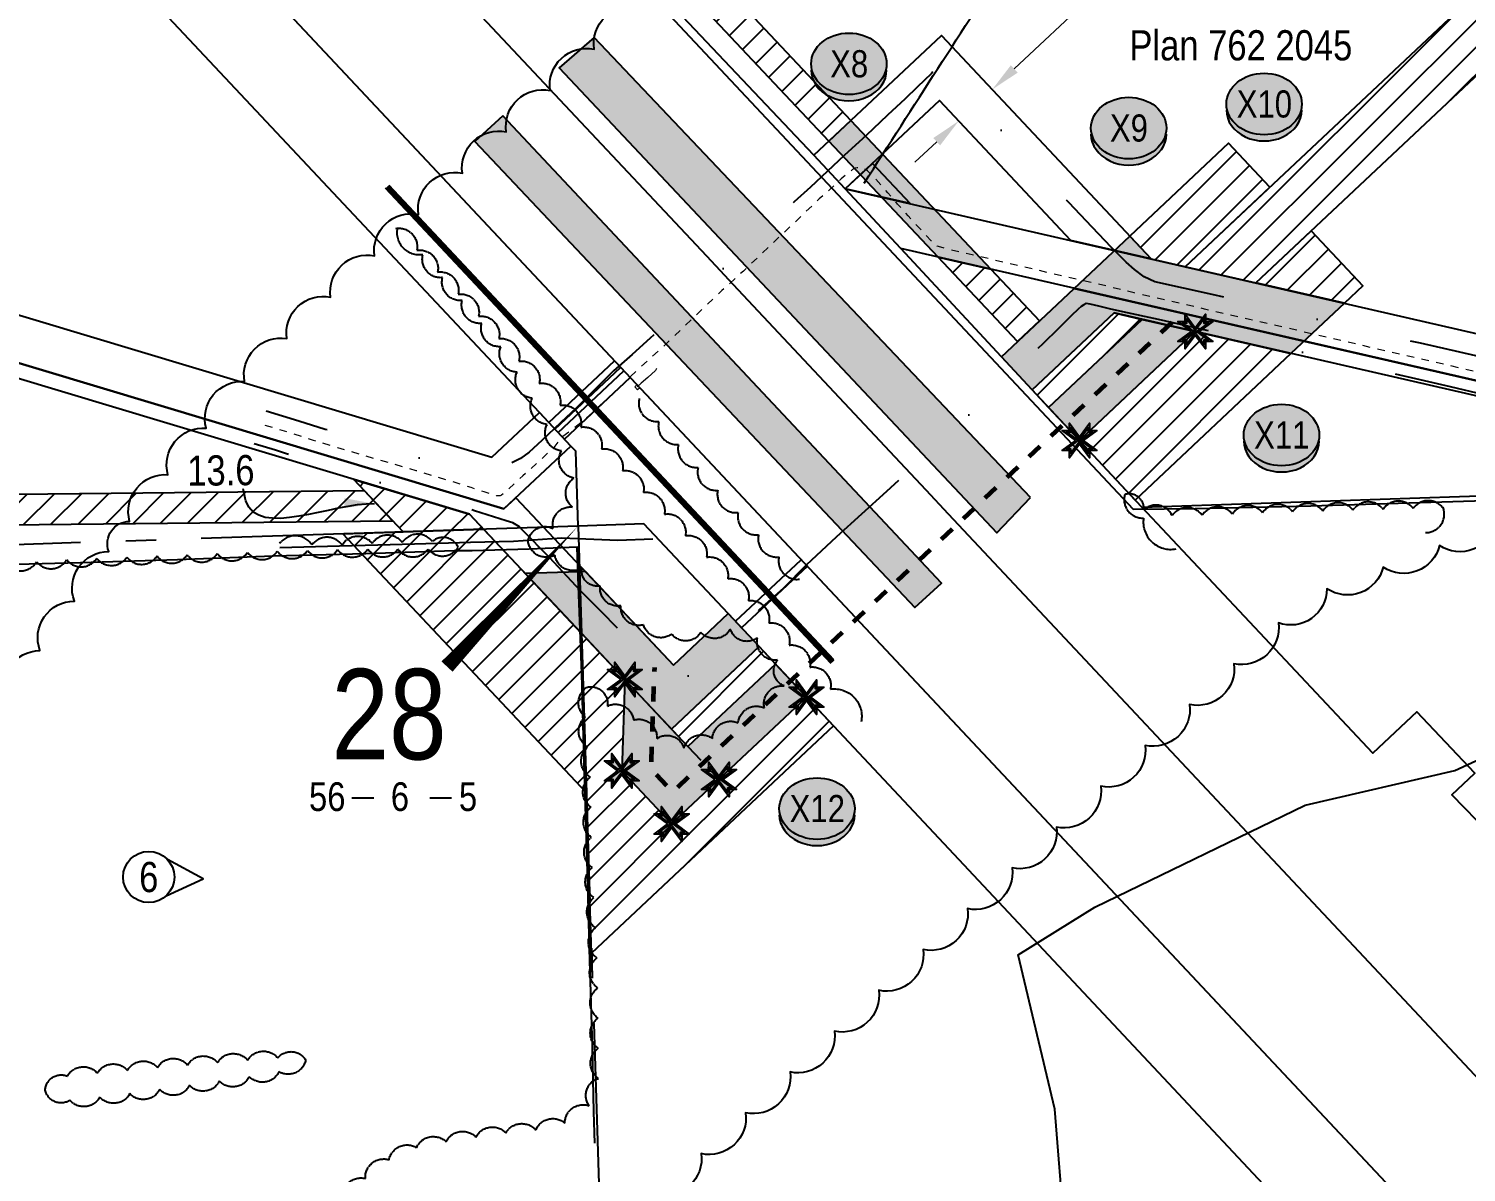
# Model space of a CAD drawing. Extents: x 634962 to 644935, y 5969185 to 5972988.
# Drawn here: x 642334.9 to 642811.4, y 5970795.7 to 5971174.8 of the extents above; entities that cross this region are included whole.
import ezdxf
from ezdxf.enums import TextEntityAlignment as Align

# ---------------------------------------------------------------- set-up
doc = ezdxf.new("R2010")
doc.units = 0
doc.header["$LTSCALE"] = 5
doc.header["$PDSIZE"] = 0.5
for name, pattern in [('0', [1, 1, 0]), ('DASHDOT', [25.4, 12.7, -6.35, 0, -6.35]), ('DASHED2', [9.525, 6.35, -3.175]), ('foc-ABD', [1, 0.5, -0.5]), ('foc-PROPOSED-HP', [2, 1, -1]), ('foc-QUARTERLINE', [33, 25, -3, 2, -3]), ('foc-TIELINE', [1.875, 1.25, -0.625])]:
    doc.linetypes.add(name, pattern=pattern)
doc.layers.get('Defpoints').update_dxf_attribs({"color": 9})
for name, color, linetype in [('10', 1, 'Continuous'), ('9', 3, 'Continuous'), ('AS-FENCE-DASH', 48, 'foc-FENCE-DASH'), ('AS-PIPE-UG-CLIENT HIGH PRESSURE', 240, 'DASHDOT'), ('AS-POWER-OH-ATCO PIPELINES', 241, 'foc-OHPOWER'), ('AS-RAILWAY', 13, 'TRACKS'), ('AS-ROADS', 254, 'Continuous'), ('C-RW', 13, 'Continuous'), ('CG-NOTES', 7, 'Continuous'), ('L-MON', 1, 'Continuous'), ('L-QSEC', 8, 'foc-QUARTERLINE'), ('L-SECLBL', 7, 'Continuous'), ('L-TIE', 7, 'foc-TIELINE'), ('L-TITLEDB', 4, 'Continuous'), ('P-CROSSINGS', 250, 'Continuous'), ('P-IOP1', 10, 'Continuous'), ('P-IOP1-H', 21, 'Continuous'), ('P-IOP2', 10, 'Continuous'), ('P-IOP2-H', 21, 'Continuous'), ('P-LTO', 14, 'Continuous'), ('P-PROPOSED', 10, 'Continuous'), ('P-PROPOSED-H', 21, 'Continuous'), ('P-TEMP WITHIN RW-H_2', 254, 'Continuous'), ('P-TEMP WITHIN RW-H_3', 254, 'Continuous'), ('P-TEMP WITHIN RW-H_4', 254, 'Continuous'), ('P-TEMP WITHIN-BLACK_2', 5, 'Continuous'), ('P-TEMP WITHIN-BLACK_3', 5, 'Continuous'), ('P-TEMP WITHIN-BLACK_4', 5, 'Continuous'), ('P-TEMP-ATCO PIPELINES-H_1', 71, 'Continuous'), ('P-TEMP-ATCO PIPELINES-H_2', 71, 'Continuous'), ('P-TEMP-ATCO PIPELINES-H_3', 71, 'Continuous'), ('P-TEMP-ATCO PIPELINES-H_4', 71, 'Continuous'), ('P-TEMP-ATCO PIPELINES-T_IOP1', 104, 'Continuous'), ('P-TEMP-ATCO PIPELINES_1', 104, 'Continuous'), ('P-TEMP-ATCO PIPELINES_2', 104, 'Continuous'), ('P-TEMP-ATCO PIPELINES_3', 104, 'Continuous'), ('P-TEMP-ATCO PIPELINES_4', 104, 'Continuous'), ('PROPOSED-SCOPE', 240, 'Continuous'), ('T-BUSH', 110, '0'), ('T-CREEK', 160, 'Continuous')]:
    doc.layers.add(name, color=color, linetype=linetype)
doc.layers.add('AS-TELUS-ATCO PIPELINES', color=7, linetype='foc-TEL', lineweight=9, true_color=0xff9c38)
for name, color, linetype, lineweight in [('C-RW-T', 13, 'Continuous', 9), ('C-WS-T', 13, 'Continuous', 9), ('EXISTING PIPE ABD', 113, 'foc-ABD', 13), ('PROPOSED HP', 240, 'foc-PROPOSED-HP', 60)]:
    doc.layers.add(name, color=color, linetype=linetype, lineweight=lineweight)
doc.styles.add('80CG', font='ARIALN.TTF', dxfattribs={"height": 10})
doc.styles.add('80L', font='ARIALN.TTF', dxfattribs={"height": 10})
doc.styles.add('Crossing', font='ARIALN.TTF', dxfattribs={"height": 10})
doc.styles.add('foc-LtypeFont', font='ARIALN.TTF', dxfattribs={"height": 7.35})
doc.styles.add('SIMPLEX', font='ARIALN.TTF')
doc.linetypes.add('foc-FENCE-DASH', pattern='A,0.5,-0.5,1,-0.5,1,-0.5,1,-0.5,1,-0.5,["X",foc-LtypeFont,S=0.2,R=0,X=-0.625,Y=-0.75],-0.5', length=7.5)
doc.linetypes.add('foc-OHPOWER', pattern='A,10,-1,["O/P",foc-LtypeFont,S=0.2,R=0,X=-0.5,Y=-0.75],-3.25', length=14.25)
doc.linetypes.add('foc-TEL', pattern='A,2,-1,["T",foc-LtypeFont,S=0.2,R=0,X=-0.425,Y=-0.75],-1.24,8', length=12.24)
doc.linetypes.add('foc-TOPO-flowdirection-NOLINE', pattern='A,0,[">",foc-LtypeFont,S=0.3,R=0,X=0,Y=-0.945],-20,[">",foc-LtypeFont,S=0.3,R=0,X=0,Y=-0.945],0', length=20)
doc.linetypes.add('TRACKS', pattern='A,3.81,[130,ltypeshp1.shx,S=6.35,R=0,X=0,Y=0],3.81', length=7.62)
doc.dimstyles.new('Compass 5 000', dxfattribs={"dimscale": 5, "dimtxt": 9, "dimasz": 2, "dimexe": 0.2, "dimexo": 0.0625, "dimgap": 0.5, "dimtad": 0, "dimtih": 1, "dimtoh": 1, "dimzin": 0, "dimdsep": 46, "dimtxsty": '80CG', "dimcen": 0.1, "dimse1": 1, "dimse2": 1, "dimclrd": 256, "dimclrt": 256, "dimaunit": 1, "dimadec": 4, "dimazin": 0, "dimtfac": 0.06, "dimtofl": 0, "dimtmove": 0, "dimatfit": 1, "dimfxl": 0.2, "dimtolj": 1, "dimtzin": 0, "dimlwd": -1, "dimarcsym": 0})
pattern_1 = [(45, (164.8275, 1530.4405), (-4.488977151, 4.488977151), [])]
pattern_2 = [(45, (164.8275, 1530.4405), (-4.488977151, 4.488977151), [])]
pattern_3 = [(45, (164.8275, 1530.4405), (-4.488977151, 4.488977151), [])]
pattern_4 = [(45, (-42.547, 1640.53), (-4.488977151, 4.488977151), [])]
pattern_5 = [(45, (164.8275, 1530.4405), (-4.488977151, 4.488977151), [])]

# ---------------------------------------------------------------- blocks, each defined once
blk = doc.blocks.new('L-SECLBL')
at = {"layer": '9', "color": 7}
for p, q in [((-5.08, -27.83), (-12.29, -27.83)), ((20.7, -27.83), (13.5, -27.83))]:
    blk.add_line(p, q, dxfattribs=at)
at = {"layer": '10', "color": 2, "style": 'SIMPLEX'}
blk.add_attdef('SEC', text='', height=30, dxfattribs=at).set_placement((0, 0), align=Align.MIDDLE)
at = {"layer": '10', "color": 5, "style": '80L'}
blk.add_attdef('TWP', text='', height=9.5, dxfattribs=at).set_placement((-14.43, -27.37), align=Align.MIDDLE_RIGHT)
blk.add_attdef('RGE', text='', height=9.5, dxfattribs=at).set_placement((3.62, -27.37), align=Align.MIDDLE_CENTER)
blk.add_attdef('MER', text='', height=9.5, dxfattribs=at).set_placement((23.17, -27.37), align=Align.MIDDLE_LEFT)
blk = doc.blocks.new('*D382')
at = {"layer": 'C-RW-T', "transparency": 16777216}
for p, q in [((642661.57, 5971161.46), (642687.6, 5971185.89)), ((642687.6, 5971185.89), (642697.6, 5971185.89)), ((642635.87, 5971137.34), (642628.58, 5971130.5))]:
    blk.add_line(p, q, dxfattribs=at)
for points in [[(642660.43, 5971162.67), (642662.71, 5971160.24), (642654.27, 5971154.62)], [(642634.73, 5971138.56), (642637.01, 5971136.13), (642643.16, 5971144.19)]]:
    blk.add_solid(points, dxfattribs=at)
at = {"layer": 'Defpoints', "color": 0, "transparency": 16777216}
for p in [(642654.27, 5971154.62), (642659.85, 5971148.67), (642648.74, 5971138.24)]:
    blk.add_point(p, dxfattribs=at)
at = {"layer": 'C-RW-T', "transparency": 16777216, "insert": (642736.68, 5971185.89), "char_height": 10, "attachment_point": 5, "style": '80CG'}
blk.add_mtext('\\A1;ATCO\\P15.24 P/L R/W\\PPlan 762 2045', dxfattribs=at)
blk = doc.blocks.new('*D385')
at = {"layer": 'C-RW-T', "transparency": 16777216}
for p, q in [((642912, 5971061.7), (642915.44, 5971076.68)), ((642915.44, 5971076.68), (642925.44, 5971076.68)), ((642904.12, 5971027.36), (642901.89, 5971017.61))]:
    blk.add_line(p, q, dxfattribs=at)
for points in [[(642910.38, 5971062.07), (642913.63, 5971061.32), (642909.77, 5971051.95)], [(642902.5, 5971027.73), (642905.75, 5971026.99), (642906.36, 5971037.11)]]:
    blk.add_solid(points, dxfattribs=at)
at = {"layer": 'Defpoints', "color": 0, "transparency": 16777216}
for p in [(642779.27, 5971081.9), (642775.87, 5971067.05), (642909.77, 5971051.95)]:
    blk.add_point(p, dxfattribs=at)
at = {"layer": 'C-RW-T', "transparency": 16777216, "insert": (642964.53, 5971076.68), "char_height": 10, "attachment_point": 5, "style": '80CG'}
blk.add_mtext('\\A1;ATCO\\P15.24 P/L R/W\\PPlan 3494 NY', dxfattribs=at)
blk = doc.blocks.new('xing2')
h = blk.add_hatch(color=50)
h.dxf.hatch_style = 1
edge = h.paths.add_edge_path()
edge.add_ellipse((0, 0), major_axis=(-12.5, 0), ratio=0.816297, start_angle=0, end_angle=360)
h = blk.add_hatch(color=250)
h.dxf.hatch_style = 1
edge = h.paths.add_edge_path()
edge.add_ellipse((0, -2.05), major_axis=(-12.5, 0), ratio=0.816297, start_angle=0, end_angle=180)
edge.add_line((12.5, -2.05), (12.5, 0))
edge.add_ellipse((0, 0), major_axis=(-12.5, 0), ratio=0.816297, start_angle=0, end_angle=180, ccw=False)
edge.add_line((-12.5, 0), (-12.5, -2.05))
at = {"color": 250}
blk.add_ellipse((0, 0), major_axis=(-12.5, 0), ratio=0.816297, dxfattribs=at)
blk.add_ellipse((0, -2.05), major_axis=(-12.5, 0), ratio=0.816297, start_param=0, end_param=3.141593, dxfattribs=at)
at = {"color": 250, "style": 'Crossing'}
blk.add_attdef('CROSSING', text='', height=9, dxfattribs=at).set_placement((0.09, 0.02), align=Align.MIDDLE_CENTER)
at = {"color": 250, "style": 'Crossing', "flags": 1}
for tag, p in [('OWNER', (0.09, -12.49)), ('DESCRIPTION', (0.09, -25.77)), ('LOCATION', (0.09, -39.3)), ('DWG_REF', (0.09, -52.84))]:
    blk.add_attdef(tag, text='', height=9, dxfattribs=at).set_placement(p, align=Align.MIDDLE_CENTER)
blk = doc.blocks.new('*U634')
at = {"layer": 'CG-NOTES', "color": 182}
blk.add_lwpolyline([(5.78, -6.21), (17.99, -0.63), (6.21, 5.78)], dxfattribs=at)
blk.add_circle((0, 0), 8.49, dxfattribs=at)
at = {"color": 182, "style": '80L'}
blk.add_attdef('#', text='', height=10, dxfattribs=at).set_placement((0, 0), align=Align.MIDDLE_CENTER)
blk = doc.blocks.new('TEMP')
h = blk.add_hatch(color=255)
h.dxf.hatch_style = 1
h.paths.add_polyline_path([(0, 0.251), (-0.666, 1.152), (-0.666, 0.666), (-1.152, 0.666), (-0.251, 0), (-1.152, -0.666), (-0.666, -0.666), (-0.666, -1.152), (0, -0.251), (0.666, -1.152), (0.666, -0.666), (1.152, -0.666), (0.251, 0), (1.152, 0.666), (0.666, 0.666), (0.666, 1.152)])
h.paths.add_polyline_path([(0.566, 0.849), (0.566, 0.566), (0.849, 0.566), (0.083, 0), (0.849, -0.566), (0.566, -0.566), (0.566, -0.849), (0, -0.083), (-0.566, -0.849), (-0.566, -0.566), (-0.849, -0.566), (-0.083, 0), (-0.849, 0.566), (-0.566, 0.566), (-0.566, 0.849), (0, 0.083)], flags=16)
h = blk.add_hatch(color=1)
h.dxf.hatch_style = 1
h.paths.add_polyline_path([(0, 0.083), (-0.566, 0.849), (-0.566, 0.566), (-0.849, 0.566), (-0.083, 0), (-0.849, -0.566), (-0.566, -0.566), (-0.566, -0.849), (0, -0.083), (0.566, -0.849), (0.566, -0.566), (0.849, -0.566), (0.083, 0), (0.849, 0.566), (0.566, 0.566), (0.566, 0.849)])
at = {"color": 1}
for p, q in [((-0.083, 0), (0.083, 0)), ((0, 0.083), (0, -0.083))]:
    blk.add_line(p, q, dxfattribs=at)
at = {"color": 255, "flags": 128}
blk.add_lwpolyline([(-0.251, 0), (-1.152, 0.666), (-0.666, 0.666), (-0.666, 1.152), (0, 0.251), (0.666, 1.152), (0.666, 0.666), (1.152, 0.666), (0.251, 0), (1.152, -0.666), (0.666, -0.666), (0.666, -1.152), (0, -0.251), (-0.666, -1.152), (-0.666, -0.666), (-1.152, -0.666)], close=True, dxfattribs=at)
at = {"color": 1, "flags": 128}
blk.add_lwpolyline([(-0.083, 0), (-0.849, 0.566), (-0.566, 0.566), (-0.566, 0.849), (0, 0.083), (0.566, 0.849), (0.566, 0.566), (0.849, 0.566), (0.083, 0), (0.849, -0.566), (0.566, -0.566), (0.566, -0.849), (0, -0.083), (-0.566, -0.849), (-0.566, -0.566), (-0.849, -0.566)], close=True, dxfattribs=at)

msp = doc.modelspace()

# ---------------------------------------------------------------- hatches: boundary and pattern name
at = {"layer": 'AS-ROADS'}
h = msp.add_hatch(color=256, dxfattribs=at)
h.dxf.hatch_style = 1
h.paths.add_polyline_path([(642667.002, 5971019.348), (642522.327, 5971171.863), (642510.708, 5971161.829), (642655.815, 5971007.634)])
h = msp.add_hatch(color=256, dxfattribs=at)
h.dxf.hatch_style = 1
h.paths.add_polyline_path([(642491.997, 5971145.895), (642482.765, 5971137.405), (642628.645, 5970982.897), (642637.504, 5970990.983)])
at = {"layer": 'P-IOP1-H'}
h = msp.add_hatch(color=256, dxfattribs=at)
h.dxf.hatch_style = 1
h.paths.add_polyline_path([(642532.509, 5970959.027), (642531.453, 5970928.725), (642548.007, 5970911.135), (642592.725, 5970953.194), (642582.469, 5970964.134), (642553.418, 5970936.811), (642546.979, 5970943.653)])
at = {"layer": 'P-IOP2-H'}
h = msp.add_hatch(color=256, dxfattribs=at)
h.dxf.hatch_style = 1
h.paths.add_polyline_path([(642721.579, 5971074.383), (642683.196, 5971038.283), (642672.955, 5971049.238), (642703.983, 5971078.42)])
at = {"layer": 'P-PROPOSED-H'}
h = msp.add_hatch(color=256, dxfattribs=at)
h.dxf.hatch_style = 1
h.paths.add_polyline_path([(642721.579, 5971074.383), (642683.196, 5971038.283), (642672.955, 5971049.238), (642703.983, 5971078.42)])
h = msp.add_hatch(color=256, dxfattribs=at)
h.dxf.hatch_style = 1
h.paths.add_polyline_path([(642532.509, 5970959.027), (642531.453, 5970928.725), (642548.007, 5970911.135), (642592.725, 5970953.194), (642582.469, 5970964.134), (642553.418, 5970936.811), (642546.979, 5970943.653)])
at = {"layer": 'P-TEMP WITHIN RW-H_2'}
h = msp.add_hatch(color=256, dxfattribs=at)
h.dxf.hatch_style = 1
h.paths.add_polyline_path([(642636.344, 5971099.049), (642600.127, 5971137.537), (642607.42, 5971144.375), (642653.85, 5971095.034)])
h = msp.add_hatch(color=256, dxfattribs=at)
h.dxf.hatch_style = 1
h.paths.add_polyline_path([(642699.856, 5971106.048), (642706.944, 5971098.496), (642771.029, 5971083.78), (642753.3, 5971067.106), (642694.645, 5971080.562), (642667.521, 5971055.051), (642657.312, 5971066.036)])
at = {"layer": 'P-TEMP WITHIN RW-H_3'}
h = msp.add_hatch(color=256, dxfattribs=at)
h.dxf.hatch_style = 1
h.paths.add_polyline_path([(642548.609, 5970963.799), (642566.764, 5970980.873), (642577.027, 5970969.94), (642547.964, 5970942.606), (642518.093, 5970974.346), (642517.48, 5970994.843), (642519.335, 5970994.905)])
at = {"layer": 'P-TEMP WITHIN RW-H_4'}
h = msp.add_hatch(color=256, dxfattribs=at)
h.dxf.hatch_style = 1
h.paths.add_polyline_path([(642517.48, 5970994.843), (642518.124, 5970974.313), (642499.37, 5970994.24)])
at = {"layer": 'P-TEMP-ATCO PIPELINES-H_1'}
h = msp.add_hatch(dxfattribs=at)
h.set_pattern_fill('ANSI31', color=256, scale=1.999487)
h.set_pattern_definition(pattern_2)
h.paths.add_polyline_path([(641709.681, 5971076.347), (641716.307, 5971076.537), (641719.423, 5971000.729), (641837.744, 5971005.23), (642455.515, 5971011.664), (642446.197, 5971021.565), (641837.502, 5971015.226), (641758.974, 5971012.239), (641738.172, 5971031.457), (641735.884, 5971087.1), (641709.394, 5971086.341)])
h = msp.add_hatch(dxfattribs=at)
h.set_pattern_fill('ANSI31', color=256, scale=1.999487)
h.set_pattern_definition(pattern_1)
h.paths.add_polyline_path([(642458.983, 5971007.979), (642442.657, 5971025.327), (642480.957, 5971013.806), (642485.603, 5971008.868)])
at = {"layer": 'P-TEMP-ATCO PIPELINES-H_2'}
h = msp.add_hatch(dxfattribs=at)
h.set_pattern_fill('ANSI31', color=256, scale=1.999487)
h.set_pattern_definition(pattern_2)
h.paths.add_polyline_path([(642509.962, 5971233.356), (642509.49, 5971248.408), (642607.42, 5971144.375), (642600.127, 5971137.537)])
h = msp.add_hatch(dxfattribs=at)
h.set_pattern_fill('ANSI31', color=256, scale=1.999487)
h.set_pattern_definition([(45, (164.8275, 1530.4405), (-4.488977151, 4.488977151), [])])
h.paths.add_polyline_path([(642741.701, 5971090.508), (642874.002, 5971214.94), (642860.303, 5971229.505), (642718.238, 5971095.89)])
h = msp.add_hatch(dxfattribs=at)
h.set_pattern_fill('ANSI31', color=256, scale=1.999487)
h.set_pattern_definition(pattern_5)
h.paths.add_polyline_path([(642699.856, 5971106.048), (642706.944, 5971098.496), (642718.238, 5971095.89), (642746.325, 5971122.306), (642732.628, 5971136.87)])
h = msp.add_hatch(dxfattribs=at)
h.set_pattern_fill('ANSI31', color=256, scale=1.999487)
h.set_pattern_definition(pattern_5)
h.paths.add_polyline_path([(642741.701, 5971090.508), (642760.024, 5971107.741), (642777.147, 5971089.535), (642771.029, 5971083.78)])
h = msp.add_hatch(dxfattribs=at)
h.set_pattern_fill('ANSI31', color=256, scale=1.999487)
h.set_pattern_definition([(45, (164.8275, 1530.4405), (-4.488977151, 4.488977151), [])])
h.paths.add_polyline_path([(642636.344, 5971099.049), (642653.85, 5971095.034), (642669.951, 5971077.923), (642662.669, 5971071.073)])
h = msp.add_hatch(dxfattribs=at)
h.set_pattern_fill('ANSI31', color=256, scale=1.999487)
h.set_pattern_definition(pattern_4)
h.paths.add_polyline_path([(642667.521, 5971055.051), (642694.645, 5971080.562), (642703.983, 5971078.42), (642672.955, 5971049.238)])
h = msp.add_hatch(dxfattribs=at)
h.set_pattern_fill('ANSI31', color=256, scale=1.999487)
h.set_pattern_definition(pattern_4)
h.paths.add_polyline_path([(642701.66, 5971018.537), (642683.196, 5971038.283), (642721.579, 5971074.383), (642753.3, 5971067.106)])
at = {"layer": 'P-TEMP-ATCO PIPELINES-H_3'}
h = msp.add_hatch(dxfattribs=at)
h.set_pattern_fill('ANSI31', color=256, scale=1.999487)
h.set_pattern_definition(pattern_3)
h.paths.add_polyline_path([(642592.725, 5970953.194), (642601.642, 5970943.683), (642521.449, 5970868.26), (642518.093, 5970974.346), (642532.509, 5970959.027), (642531.453, 5970928.725), (642548.007, 5970911.135)])
h = msp.add_hatch(dxfattribs=at)
h.set_pattern_fill('ANSI31', color=256, scale=1.999487)
h.set_pattern_definition(pattern_3)
h.paths.add_polyline_path([(642582.469, 5970964.134), (642553.418, 5970936.811), (642547.964, 5970942.606), (642577.027, 5970969.94)])
at = {"layer": 'P-TEMP-ATCO PIPELINES-H_4'}
h = msp.add_hatch(dxfattribs=at)
h.set_pattern_fill('ANSI31', color=256, scale=1.999487)
h.set_pattern_definition(pattern_1)
h.paths.add_polyline_path([(642485.603, 5971008.868), (642518.093, 5970974.346), (642519.78, 5970921.497), (642439.018, 5971007.312)])

# ---------------------------------------------------------------- linework, layer by layer
at = {"layer": 'AS-FENCE-DASH', "flags": 128}
for points in [[(642543.913, 5971182.931), (642701.006, 5971015.545)], [(642701.006, 5971015.545), (642721.574, 5971015.779), (642759.914, 5971016.624), (642814.133, 5971018.259), (642842.912, 5971019.206), (642850.294, 5971019.364)], [(642541.809, 5971005.538), (642530.134, 5971005.073), (642511.612, 5971005.879), (642495.634, 5971004.778), (642481.358, 5971004.404), (642474.091, 5971004.268), (642462.821, 5971003.874), (642450.618, 5971003.563), (642437.894, 5971003.241), (642418.123, 5971002.686)], [(641713.21, 5970978.631), (641787.097, 5970977.406), (641823.816, 5970976.482), (641843.351, 5970975.952), (641870.317, 5970976.557), (641908.085, 5970977.507), (641939.482, 5970978.511), (641976.701, 5970979.453), (642019.092, 5970980.317), (642055.136, 5970981.622), (642099.763, 5970984.641), (642137.926, 5970986.517), (642166.01, 5970987.89), (642191.67, 5970988.179), (642219.845, 5970990.121), (642243.067, 5970994.269), (642281.957, 5970996.218), (642313.726, 5970996.883), (642352.056, 5970997.853), (642384.23, 5970998.808), (642415.868, 5971000.04), (642446.619, 5971000.835), (642475.905, 5971001.753), (642481.873, 5971001.771), (642500.79, 5971002.371), (642516.663, 5971003.002)], [(642522.55, 5970805.337), (642522.235, 5970815.739), (642521.754, 5970837.231), (642520.625, 5970873.301), (642521.027, 5970862.051), (642520.001, 5970899.162), (642519.063, 5970927.958), (642518.623, 5970944.21), (642518.191, 5970960.971), (642516.898, 5970996.001), (642516.726, 5971003.087)]]:
    msp.add_lwpolyline(points, dxfattribs=at)
at = {"layer": 'AS-PIPE-UG-CLIENT HIGH PRESSURE', "flags": 128}
for points in [[(642854.84, 5971057.295), (642840.434, 5971060.425), (642823.13, 5971064.345), (642796.198, 5971070.491), (642770.161, 5971076.501), (642745.381, 5971082.552), (642727.154, 5971086.721), (642708.222, 5971090.921), (642704.614, 5971092.556), (642701.372, 5971094.912), (642698.702, 5971097.35), (642697.3, 5971098.695), (642693.806, 5971102.303), (642687.447, 5971108.973), (642679.641, 5971117.223), (642673.033, 5971124.283), (642666.911, 5971130.75), (642660.458, 5971137.646), (642655.84, 5971142.582), (642649.529, 5971149.416), (642644.609, 5971154.626), (642640.364, 5971158.825), (642638.79, 5971160.415), (642637.729, 5971161.383), (642637.328, 5971161.74), (642636.8, 5971161.869), (642636.11, 5971161.632), (642635.469, 5971161.285), (642634.737, 5971160.671), (642634.091, 5971159.913), (642629.426, 5971155.425), (642625.462, 5971151.587), (642619.581, 5971146.12), (642612.445, 5971139.394), (642605.339, 5971132.846), (642599.515, 5971127.48), (642594.043, 5971122.256), (642588.634, 5971117.37), (642583.584, 5971112.742), (642568.123, 5971098.315), (642561.01, 5971091.368), (642554.384, 5971085.21), (642540.894, 5971072.239), (642534.942, 5971066.792), (642528.74, 5971061.324), (642521.641, 5971054.312), (642516.315, 5971049.029), (642511.238, 5971044.223), (642504.925, 5971038.28), (642500.77, 5971034.435), (642497.863, 5971032.289), (642494.878, 5971030.822), (642492.579, 5971029.783), (642489.707, 5971028.917), (642485.683, 5971028.278), (642480.596, 5971028.245), (642477.503, 5971028.897), (642473.762, 5971029.682), (642468.423, 5971031.269), (642460.689, 5971033.62), (642453.417, 5971035.739), (642444.141, 5971038.594), (642433.129, 5971041.974), (642424.464, 5971044.658), (642413.563, 5971047.971)], [(642849.822, 5971045.904), (642839.106, 5971048.391), (642829.141, 5971050.701), (642817.35, 5971053.433), (642806.16, 5971056.06), (642794.681, 5971058.721), (642784.114, 5971061.093), (642769.522, 5971064.663), (642755.998, 5971067.839), (642741.437, 5971071.184), (642725.449, 5971074.745), (642709.329, 5971078.345), (642697.612, 5971080.914), (642693.092, 5971081.941), (642689.573, 5971082.843), (642686.752, 5971083.417), (642685.373, 5971083.64), (642684.686, 5971083.288), (642683.696, 5971082.655), (642682.803, 5971081.852), (642680.498, 5971079.681), (642676.256, 5971075.402), (642671.02, 5971070.338), (642665.781, 5971065.311), (642660.469, 5971060.167), (642659.369, 5971059.115), (642655.984, 5971055.729), (642651.39, 5971051.389), (642646.536, 5971046.848), (642628.992, 5971030.318), (642619.204, 5971021.346), (642602.65, 5971006.38), (642592.616, 5970996.926), (642585.038, 5970989.36), (642576.931, 5970982.056), (642570.838, 5970976.334), (642566.664, 5970972.414), (642562.692, 5970968.81), (642558.323, 5970964.473), (642554.879, 5970961.336), (642552.733, 5970959.698), (642551.662, 5970959.035), (642550.471, 5970958.431), (642549.345, 5970957.98), (642548.606, 5970957.786), (642548.014, 5970957.858), (642547.266, 5970958.032), (642546.565, 5970958.303), (642546.05, 5970958.763), (642544.851, 5970960.032), (642543.573, 5970961.897), (642540.04, 5970965.607), (642534.295, 5970971.703), (642529.041, 5970977.044), (642525.625, 5970980.632), (642517.772, 5970988.48), (642507.462, 5970999.453), (642498.551, 5971008.589), (642497.528, 5971009.613), (642495.347, 5971010.953), (642493.112, 5971011.62), (642482.6, 5971015), (642474.37, 5971017.495), (642462.588, 5971021.144), (642455.115, 5971023.267), (642443.809, 5971026.691), (642435.399, 5971029.206), (642425.147, 5971032.352), (642416.735, 5971035.033), (642409.61, 5971037.165)]]:
    msp.add_lwpolyline(points, dxfattribs=at)
at = {"layer": 'AS-POWER-OH-ATCO PIPELINES', "linetype": 'foc-OHPOWER', "flags": 128}
msp.add_lwpolyline([(641674.555, 5972181.047), (641682.343, 5972165.775), (641829.327, 5971876.988, 0.0166797), (641866.307, 5971809.87, 0.0032712), (641874.025, 5971796.982, 0.0005444), (641875.325, 5971794.845, 0.050244), (642015.42, 5971612.068), (643085.555, 5970471.647), (643112.556, 5970444.13), (643136.644, 5970421.546), (643158.781, 5970402.254)], format="xyb", dxfattribs=at)
at = {"layer": 'AS-RAILWAY', "linetype": 'DASHED2', "const_width": 1.5, "flags": 128}
msp.add_lwpolyline([(642601.401, 5970964.858), (642453.676, 5971122.423)], dxfattribs=at)
at = {"layer": 'AS-RAILWAY', "flags": 128}
for points in [[(642600.854, 5970964.345), (642453.129, 5971121.91)], [(642454.307, 5971122.872), (642601.68, 5970965.675)]]:
    msp.add_lwpolyline(points, dxfattribs=at)
at = {"layer": 'AS-ROADS', "flags": 128}
for points in [[(642667.002, 5971019.348), (642522.327, 5971171.863), (642510.708, 5971161.829), (642655.815, 5971007.634)], [(642491.997, 5971145.895), (642482.765, 5971137.405), (642628.645, 5970982.897), (642637.504, 5970990.983)]]:
    msp.add_lwpolyline(points, close=True, dxfattribs=at)
at = {"layer": 'AS-TELUS-ATCO PIPELINES'}
msp.add_lwpolyline([(641875.325, 5971794.845, 0.050244), (642015.42, 5971612.068), (643085.555, 5970471.647, 0.0942242), (643344.699, 5970282.919)], format="xyb", dxfattribs=at)
at = {"layer": 'AS-TELUS-ATCO PIPELINES', "flags": 128}
msp.add_lwpolyline([(642543.032, 5971062.131), (642542.62, 5971061.472), (642540.076, 5971059.149), (642537.866, 5971057.298), (642536.588, 5971056.078)], dxfattribs=at)
at = {"layer": 'AS-TELUS-ATCO PIPELINES'}
msp.add_lwpolyline([(642536.519, 5971056.692), (642537.427, 5971055.702), (642536.692, 5971055.026), (642535.785, 5971056.015)], close=True, dxfattribs=at)
at = {"layer": 'C-RW'}
for p, q in [((642507.253, 5971044.27), (642529.043, 5971064.713)), ((642509.306, 5971042.083), (642531.095, 5971062.525)), ((642510.414, 5971040.903), (642532.203, 5971061.344)), ((642512.468, 5971038.716), (642534.255, 5971059.157))]:
    msp.add_line(p, q, dxfattribs=at)
at = {"layer": 'C-RW', "flags": 128}
for points in [[(642504.189, 5971047.538), (642514.617, 5971036.428), (642492.397, 5971015.583), (641704.147, 5971252.698), (641703.638, 5971268.757), (642488.374, 5971032.7)], [(642548.609, 5970963.799), (642566.764, 5970980.873), (642577.027, 5970969.94), (642547.964, 5970942.606), (642480.957, 5971013.806), (641704.312, 5971247.43), (641704.147, 5971252.698), (642492.397, 5971015.583), (642496.368, 5971019.308)], [(642680.343, 5971104.594), (642636.765, 5971150.996), (642605.55, 5971121.737), (642595.09, 5971132.814), (642637.455, 5971172.537), (642706.944, 5971098.496)], [(642614.533, 5971130.157), (642627.063, 5971116.811), (642605.55, 5971121.737)], [(643324.676, 5970928.401), (643325.231, 5970910.604), (643234.063, 5970961.941), (642624.003, 5971101.88), (642605.55, 5971121.737), (643239.616, 5970976.299)], [(643234.063, 5970961.941), (643325.231, 5970910.604), (643325.413, 5970904.765), (643232.241, 5970957.231), (642694.645, 5971080.562), (642667.521, 5971055.051), (642657.312, 5971066.036), (642681.428, 5971088.717)], [(642571.211, 5970976.135), (642569.159, 5970978.323), (642590.934, 5970998.755), (642592.986, 5970996.568)]]:
    msp.add_lwpolyline(points, close=True, dxfattribs=at)
at = {"layer": 'EXISTING PIPE ABD', "flags": 128}
msp.add_lwpolyline([(642852.666, 5971052.505), (642845.932, 5971054.116), (642841.239, 5971054.997), (642829.532, 5971057.624), (642814.275, 5971061.126), (642801.01, 5971064.214), (642786.855, 5971067.43), (642770.218, 5971071.343), (642753.698, 5971075.142), (642739.556, 5971078.339), (642724.614, 5971081.836), (642712.983, 5971084.55), (642701.276, 5971087.224), (642687.753, 5971090.491), (642673.988, 5971093.647), (642663.565, 5971096.1), (642654.897, 5971098.099), (642647.619, 5971099.822), (642639.465, 5971101.693), (642636.483, 5971102.62), (642636.034, 5971102.716), (642635.585, 5971102.959), (642635.34, 5971103.239), (642634.59, 5971103.98), (642634.064, 5971104.472), (642632.19, 5971106.512), (642629.644, 5971109.206), (642626.405, 5971112.737), (642622.888, 5971116.629), (642619.714, 5971120.327), (642617.597, 5971122.723), (642615.385, 5971125.21), (642612.955, 5971127.698), (642612.493, 5971128.025), (642611.684, 5971128.496), (642610.899, 5971128.709), (642610.536, 5971128.836), (642610.168, 5971128.763), (642609.525, 5971128.703), (642608.787, 5971128.506), (642607.979, 5971128.063), (642607.232, 5971127.441), (642606.486, 5971126.982), (642604.243, 5971125.012), (642602.354, 5971123.244), (642596.95, 5971118.344), (642590.251, 5971111.993), (642571.773, 5971094.427), (642564.659, 5971087.999), (642558.028, 5971081.693), (642544.252, 5971068.487), (642537.677, 5971062.667), (642532.141, 5971057.235), (642525.145, 5971050.658), (642519.619, 5971045.684), (642515.46, 5971042.121), (642511.461, 5971039.222), (642508.919, 5971035.982), (642505.777, 5971033.015), (642501.229, 5971028.778), (642498.708, 5971026.595), (642496.359, 5971024.37), (642492.823, 5971021.22), (642492.419, 5971020.761), (642491.555, 5971020.144), (642491.121, 5971019.95), (642490.612, 5971019.877), (642489.974, 5971019.953), (642489.412, 5971020.1), (642488.328, 5971020.474), (642485.804, 5971021.292), (642481.554, 5971022.645), (642473.58, 5971025.143), (642463.331, 5971028.247), (642454.218, 5971030.894), (642445.19, 5971033.509), (642437.362, 5971035.879), (642429.33, 5971038.318), (642421.802, 5971040.706), (642412.15, 5971043.653)], dxfattribs=at)
at = {"layer": 'L-QSEC'}
for p, q in [((643321.257, 5971036.611), (642703.987, 5971016.058)), ((642517.007, 5971009.917), (641712.64, 5970983.049)), ((642517.007, 5971009.917), (642542.206, 5970206.217))]:
    msp.add_line(p, q, dxfattribs=at)
at = {"layer": 'L-SECLBL', "flags": 128}
msp.add_lwpolyline([(642517.007, 5971009.917, 0, 4.999, 0), (642473.55, 5970963.316, 0, 0, 0)], format="xyseb", dxfattribs=at)
at = {"layer": 'L-TIE', "flags": 128}
msp.add_lwpolyline([(642553.418, 5970936.811), (642563.692, 5970925.887)], dxfattribs=at)
at = {"layer": 'L-TITLEDB'}
for points in [[(643345.761, 5970249.184, -0.0985904), (643063.54, 5970450.971), (642577.027, 5970969.94), (642566.764, 5970980.873), (642538.819, 5971010.646), (642517.007, 5971009.917), (642516.226, 5971034.714), (642514.617, 5971036.428), (642504.189, 5971047.538), (641993.448, 5971591.445, -0.0539029), (641840.804, 5971793.79, -0.0168429), (641802.462, 5971863.323), (641676.806, 5972110.151), (641674.555, 5972181.047), (641682.343, 5972165.775), (641829.327, 5971876.988, 0.0166816), (641866.307, 5971809.87, 0.0032712), (641874.025, 5971796.982, 0.0005444), (641875.325, 5971794.845, 0.050244), (642015.42, 5971612.068), (643085.556, 5970471.647, 0.0942242), (643344.7, 5970282.919)], [(641928.442, 5971796.458, 0.0442421), (642048.704, 5971643.311), (642397.143, 5971272.395), (642512.613, 5971149.409), (642559.515, 5971099.441), (642569.943, 5971088.333), (642622.023, 5971032.847), (642632.286, 5971021.913), (642639.7, 5971014.015), (642772.371, 5970872.514), (643067.876, 5970557.378, 0.0924396), (643342.408, 5970355.835), (643344.699, 5970282.919, -0.0942242), (643085.555, 5970471.647), (642015.42, 5971612.068, -0.050244), (641875.325, 5971794.845)]]:
    msp.add_lwpolyline(points, format="xyb", close=True, dxfattribs=at)
for points in [[(641682.342, 5972165.775), (641829.327, 5971876.988, 0.0166797), (641866.307, 5971809.871, 0.0032712), (641874.024, 5971796.982, 0.000534), (641875.325, 5971794.845), (641928.442, 5971796.458, 0.0442421), (642048.704, 5971643.311), (642397.143, 5971272.395), (642512.613, 5971149.409), (642559.515, 5971099.441), (642569.943, 5971088.333), (642622.023, 5971032.847), (642632.286, 5971021.913), (642639.7, 5971014.015), (642772.371, 5970872.514), (643067.876, 5970557.378, 0.0924396), (643342.408, 5970355.835)], [(643340.245, 5970425.07, -0.0243055), (643231.737, 5970492.048), (643203.117, 5970726.764), (643086.394, 5970850.33), (642844.123, 5970882.3), (642806.633, 5970920.782), (642814.234, 5970927.972), (642795.002, 5970948.323), (642780.479, 5970934.586), (642703.907, 5971016.143), (642700.33, 5971019.955), (642667.521, 5971055.051), (642657.312, 5971066.036), (642624.003, 5971101.88), (642605.549, 5971121.737), (642595.09, 5971132.814), (642510.313, 5971222.6), (642149.803, 5971604.034), (642086.186, 5971671.482, -0.0374688), (641983.844, 5971798.14, -0.0523491), (641874.338, 5971997.596)]]:
    msp.add_lwpolyline(points, format="xyb", dxfattribs=at)
at = {"layer": 'P-IOP1', "flags": 128}
msp.add_lwpolyline([(642532.509, 5970959.027), (642531.453, 5970928.725), (642548.007, 5970911.135), (642592.725, 5970953.194), (642582.469, 5970964.134), (642553.418, 5970936.811), (642546.979, 5970943.653)], close=True, dxfattribs=at)
at = {"layer": 'P-IOP2', "flags": 128}
msp.add_lwpolyline([(642721.579, 5971074.383), (642683.196, 5971038.283), (642672.955, 5971049.238), (642703.983, 5971078.42)], close=True, dxfattribs=at)
at = {"layer": 'P-LTO', "flags": 128}
for points in [[(642721.579, 5971074.383), (642683.196, 5971038.283), (642672.955, 5971049.238), (642703.983, 5971078.42)], [(642532.509, 5970959.027), (642531.453, 5970928.725), (642548.007, 5970911.135), (642592.725, 5970953.194), (642582.469, 5970964.134), (642553.418, 5970936.811), (642546.979, 5970943.653)]]:
    msp.add_lwpolyline(points, close=True, dxfattribs=at)
at = {"layer": 'P-PROPOSED', "flags": 128}
for points in [[(642721.579, 5971074.383), (642683.196, 5971038.283), (642672.955, 5971049.238), (642703.983, 5971078.42)], [(642532.509, 5970959.027), (642531.453, 5970928.725), (642548.007, 5970911.135), (642592.725, 5970953.194), (642582.469, 5970964.134), (642553.418, 5970936.811), (642546.979, 5970943.653)]]:
    msp.add_lwpolyline(points, close=True, dxfattribs=at)
at = {"layer": 'P-TEMP WITHIN-BLACK_2'}
for points in [[(642636.344, 5971099.049), (642600.127, 5971137.537), (642607.42, 5971144.375), (642653.85, 5971095.034)], [(642699.856, 5971106.048), (642706.944, 5971098.496), (642771.029, 5971083.78), (642753.3, 5971067.106), (642694.645, 5971080.562), (642667.521, 5971055.051), (642657.312, 5971066.036)]]:
    msp.add_lwpolyline(points, close=True, dxfattribs=at)
at = {"layer": 'P-TEMP WITHIN-BLACK_3'}
msp.add_lwpolyline([(642548.609, 5970963.799), (642566.764, 5970980.873), (642577.027, 5970969.94), (642547.964, 5970942.606), (642518.093, 5970974.346), (642517.48, 5970994.843), (642519.335, 5970994.905)], close=True, dxfattribs=at)
at = {"layer": 'P-TEMP WITHIN-BLACK_4'}
msp.add_lwpolyline([(642517.48, 5970994.843), (642518.124, 5970974.313), (642499.37, 5970994.24)], close=True, dxfattribs=at)
at = {"layer": 'P-TEMP-ATCO PIPELINES_1', "flags": 128}
for points in [[(641709.681, 5971076.347), (641716.307, 5971076.537), (641719.423, 5971000.729), (641837.744, 5971005.23), (642455.515, 5971011.664), (642446.197, 5971021.565), (641837.502, 5971015.226), (641758.974, 5971012.239), (641738.172, 5971031.457), (641735.884, 5971087.1), (641709.394, 5971086.341)], [(642458.983, 5971007.979), (642442.657, 5971025.327), (642480.957, 5971013.806), (642485.603, 5971008.868)]]:
    msp.add_lwpolyline(points, close=True, dxfattribs=at)
at = {"layer": 'P-TEMP-ATCO PIPELINES_2', "flags": 128}
for points in [[(642509.962, 5971233.356), (642509.49, 5971248.408), (642607.42, 5971144.375), (642600.127, 5971137.537)], [(642741.701, 5971090.508), (642874.002, 5971214.94), (642860.303, 5971229.505), (642718.238, 5971095.89)], [(642699.856, 5971106.048), (642706.944, 5971098.496), (642718.238, 5971095.89), (642746.325, 5971122.306), (642732.628, 5971136.87)], [(642741.701, 5971090.508), (642760.024, 5971107.741), (642777.147, 5971089.535), (642771.029, 5971083.78)], [(642636.344, 5971099.049), (642653.85, 5971095.034), (642669.951, 5971077.923), (642662.669, 5971071.073)], [(642667.521, 5971055.051), (642694.645, 5971080.562), (642703.983, 5971078.42), (642672.955, 5971049.238)], [(642701.66, 5971018.537), (642683.196, 5971038.283), (642721.579, 5971074.383), (642753.3, 5971067.106)]]:
    msp.add_lwpolyline(points, close=True, dxfattribs=at)
at = {"layer": 'P-TEMP-ATCO PIPELINES_3', "flags": 128}
for points in [[(642592.725, 5970953.194), (642601.642, 5970943.683), (642521.449, 5970868.26), (642518.093, 5970974.346), (642532.509, 5970959.027), (642531.453, 5970928.725), (642548.007, 5970911.135), (642592.725, 5970953.194)], [(642582.469, 5970964.134), (642553.418, 5970936.811), (642547.964, 5970942.606), (642577.027, 5970969.94)]]:
    msp.add_lwpolyline(points, close=True, dxfattribs=at)
at = {"layer": 'P-TEMP-ATCO PIPELINES_4', "flags": 128}
msp.add_lwpolyline([(642485.603, 5971008.868), (642518.093, 5970974.346), (642519.78, 5970921.497), (642439.018, 5971007.312)], close=True, dxfattribs=at)
at = {"layer": 'PROPOSED HP', "flags": 128}
msp.add_lwpolyline([(642713.789, 5971077.349), (642548.33, 5970921.732), (642541.198, 5970929.311), (642542.377, 5970963.153)], dxfattribs=at)
at = {"layer": 'PROPOSED-SCOPE', "flags": 128}
for points in [[(642327.218, 5970952.191, -0.5205671), (642338.615, 5970968.619, -0.5205671), (642350.013, 5970985.047, -0.5205671), (642361.411, 5971001.475, -0.5205671), (642368.348, 5971011.474, -0.5205671), (642381.044, 5971026.922, -0.5205671), (642393.739, 5971042.369, -0.5205671), (642406.434, 5971057.817, -0.5205671), (642420.408, 5971072.069, -0.5205671), (642434.963, 5971085.778, -0.5205671), (642449.518, 5971099.488, -0.5205671), (642464.073, 5971113.197, -0.5205671), (642478.628, 5971126.906, -0.5205671), (642493.183, 5971140.616, -0.5205671), (642507.738, 5971154.325, -0.5205671), (642522.293, 5971168.035, -0.5205671), (642536.848, 5971181.744, -0.5205671)], [(642821.211, 5971010.639, -0.5205671), (642802.543, 5971003.476, -0.5205671), (642783.875, 5970996.313, -0.5205671), (642765.207, 5970989.15, -0.5205671), (642749.124, 5970977.819, -0.5205671), (642734.407, 5970964.283, -0.5205671), (642719.691, 5970950.747, -0.5205671), (642704.975, 5970937.211, -0.5205671), (642690.258, 5970923.675, -0.5205671), (642675.542, 5970910.138, -0.5205671), (642660.826, 5970896.602, -0.5205671), (642646.109, 5970883.066, -0.5205671), (642631.393, 5970869.53, -0.5205671), (642616.677, 5970855.994, -0.5205671), (642601.961, 5970842.458, -0.5205671), (642587.244, 5970828.922, -0.5205671), (642572.528, 5970815.386, -0.5205671), (642557.812, 5970801.85, -0.5205671), (642543.095, 5970788.314, -0.5205671)]]:
    msp.add_lwpolyline(points, format="xyb", dxfattribs=at)
at = {"layer": 'T-BUSH', "flags": 128}
for points in [[(642329.598, 5970634.395, -0.5205671), (642326.16, 5970643.782, -0.5205671), (642322.721, 5970653.17, -0.5205671), (642321.648, 5970663.104, -0.5205671), (642320.613, 5970673.048, -0.5205671), (642319.522, 5970682.985, -0.5205671), (642318.143, 5970692.887, -0.5205671), (642316.765, 5970702.789, -0.5205671), (642315.207, 5970712.656, -0.5205671), (642312.756, 5970722.348, -0.5205671), (642310.305, 5970732.04, -0.5205671), (642307.848, 5970741.731, -0.5205671), (642305.265, 5970751.389, -0.5205671), (642302.682, 5970761.047, -0.5205671), (642300.098, 5970770.705, -0.5205671), (642297.543, 5970780.37, -0.5205671), (642295.555, 5970790.167, -0.5205671), (642293.566, 5970799.965, -0.5205671), (642291.577, 5970809.762, -0.5205671), (642289.622, 5970819.567, -0.5205671), (642287.826, 5970829.401, -0.5205671), (642286.031, 5970839.236, -0.5205671), (642284.235, 5970849.071, -0.5205671), (642284.625, 5970858.868, -0.5205671), (642290.99, 5970856.592, -0.5205671), (642293.194, 5970846.842, -0.5205671), (642295.289, 5970837.066, -0.5205671), (642297.252, 5970827.264, -0.5205671), (642299.167, 5970817.452, -0.5205671), (642301.121, 5970807.647, -0.5205671), (642303.278, 5970797.885, -0.5205671), (642305.434, 5970788.123, -0.5205671), (642307.59, 5970778.361, -0.5205671), (642309.469, 5970768.544, -0.5205671), (642311.192, 5970758.696, -0.5205671), (642312.915, 5970748.848, -0.5205671), (642314.827, 5970739.039, -0.5205671), (642317.099, 5970729.303, -0.5205671), (642319.371, 5970719.567, -0.5205671), (642321.732, 5970709.854, -0.5205671), (642324.304, 5970700.193, -0.5205671), (642327.593, 5970690.959, -0.5205671), (642335.744, 5970685.986, -0.5205671), (642345.51, 5970686.784, -0.5205671), (642355.043, 5970689.678, -0.5205671), (642361.397, 5970697.396, -0.5205671), (642367.581, 5970705.251, -0.5205671), (642373.764, 5970713.107, -0.5205671), (642379.948, 5970720.963, -0.5205671), (642385.017, 5970729.545, -0.5205671), (642389.713, 5970738.371, -0.5205671), (642394.408, 5970747.197, -0.5205671), (642401.019, 5970754.681, -0.5205671), (642408.446, 5970761.313, -0.5205671), (642416.379, 5970767.397, -0.5205671), (642424.312, 5970773.481, -0.5205671), (642431.794, 5970780.092, -0.5205671), (642439.028, 5970786.992, -0.5205671), (642446.483, 5970793.64, -0.5205671), (642454.334, 5970799.823, -0.5205671), (642463.435, 5970803.861, -0.5205671), (642473.24, 5970805.813, -0.5205671), (642483.118, 5970807.334, -0.5205671), (642493.018, 5970808.724, -0.5205671), (642502.972, 5970809.643, -0.5205671), (642512.603, 5970811.971, -0.5205671), (642520.714, 5970817.702, -0.5205671), (642523.74, 5970826.785, -0.5205671), (642523.686, 5970836.782, -0.5205671), (642523.613, 5970846.779, -0.5205671), (642523.538, 5970856.776, -0.5205671), (642523.287, 5970866.769, -0.5205671), (642522.8, 5970876.754, -0.5205671), (642522.259, 5970886.737, -0.5205671), (642521.718, 5970896.72, -0.5205671), (642521.451, 5970906.712, -0.5205671), (642521.278, 5970916.708, -0.5205671), (642521.106, 5970926.704, -0.5205671), (642520.182, 5970936.654, -0.5205671), (642519.394, 5970946.609, -0.5205671), (642520.059, 5970956.549, -0.5205671), (642526.723, 5970950.196, -0.5205671), (642535.364, 5970945.614, -0.5205671), (642543.098, 5970939.435, -0.5205671), (642552.045, 5970936.27, -0.5205671), (642561.494, 5970939.504, -0.5205671), (642570.052, 5970944.672, -0.5205671), (642578.752, 5970949.596, -0.5205671), (642585.329, 5970956.928, -0.5205671), (642583.139, 5970965.509, -0.5205671), (642576.439, 5970972.85, -0.5205671), (642567.462, 5970975.766, -0.5205671), (642557.701, 5970974.666, -0.5205671), (642548.001, 5970974.095, -0.5205671), (642538.649, 5970977.159, -0.5205671), (642531.201, 5970983.508, -0.5205671), (642524.351, 5970990.079, -0.5205671), (642518.241, 5970995.891, -0.5205671), (642509.282, 5971000.262, -0.5205671), (642500.412, 5971004.838, -0.5205671), (642508.746, 5971009.045, -0.5205671), (642515.139, 5971016.219, -0.5205671), (642515.632, 5971025.821, -0.5205671), (642511.479, 5971034.809, -0.5205671), (642506.697, 5971043.589, -0.5205671), (642501.783, 5971052.295, -0.5205671), (642496.763, 5971060.938, -0.5205671), (642491.385, 5971069.366, -0.5205671), (642485.065, 5971077.095, -0.5205671), (642478.565, 5971084.692, -0.5205671), (642472.06, 5971092.283, -0.5205671), (642465.548, 5971099.869, -0.5205671), (642457.163, 5971108.624, -0.5205671)], [(642456.632, 5971108.573, -0.5205671), (642463.538, 5971101.345, -0.5205671), (642470.445, 5971094.117, -0.5205671), (642477.236, 5971086.78, -0.5205671), (642484.026, 5971079.442, -0.5205671), (642490.761, 5971072.054, -0.5205671), (642497.378, 5971064.56, -0.5205671), (642504.129, 5971057.188, -0.5205671), (642511.017, 5971049.943, -0.5205671), (642517.906, 5971042.697, -0.5205671), (642524.795, 5971035.452, -0.5205671), (642531.709, 5971028.231, -0.5205671), (642538.656, 5971021.042, -0.5205671), (642545.602, 5971013.852, -0.5205671), (642552.583, 5971006.695, -0.5205671), (642559.599, 5970999.573, -0.5205671), (642566.615, 5970992.451, -0.5205671), (642573.463, 5970985.169, -0.5205671), (642580.215, 5970977.796, -0.5205671), (642586.97, 5970970.426, -0.5205671), (642593.806, 5970963.131, -0.5205671), (642600.642, 5970955.836, -0.5205671), (642610.821, 5970944.975, -0.5205671)], [(642537.282, 5971052.154, 0.5205671), (642543.781, 5971044.557, 0.5205671), (642550.28, 5971036.96, 0.5205671), (642556.779, 5971029.364, 0.5205671), (642563.279, 5971021.767, 0.5205671), (642570.04, 5971014.403, 0.5205671), (642576.808, 5971007.045, 0.5205671), (642583.576, 5970999.686, 0.5205671), (642590.376, 5970992.292, 0.5205671)], [(642797.845, 5971007.745, 0.5205671), (642803.808, 5971015.726, 0.5205671), (642793.826, 5971015.714, 0.5205671), (642783.833, 5971015.441, 0.5205671), (642773.839, 5971015.168, 0.5205671), (642763.845, 5971014.9, 0.5205671), (642753.851, 5971014.649, 0.5205671), (642743.859, 5971014.307, 0.5205671), (642733.87, 5971013.896, 0.5205671), (642723.881, 5971013.484, 0.5205671), (642713.897, 5971013.361, 0.5205671), (642704.545, 5971015.265, 0.5205671), (642698.248, 5971020.407, 0.5205671), (642704.437, 5971012.568, 0.5205671), (642715.247, 5971002.371, 0.5205671)], [(641741.799, 5970987.403, 0.5205671), (641731.836, 5970987.883, 0.5205671), (641722.004, 5970989.691, 0.5205671), (641720.42, 5970982.073, 0.5205671), (641730.142, 5970981.367, 0.5205671), (641740.138, 5970981.232, 0.5205671), (641750.135, 5970981.098, 0.5205671), (641758.684, 5970979.866, 0.5205671), (641768.681, 5970979.78, 0.5205671), (641778.678, 5970979.693, 0.5205671), (641788.674, 5970979.576, 0.5205671), (641798.668, 5970979.296, 0.5205671), (641808.661, 5970979.016, 0.5205671), (641818.655, 5970978.735, 0.5205671), (641828.641, 5970978.29, 0.5205671), (641838.62, 5970977.679, 0.5205671), (641848.603, 5970977.457, 0.5205671), (641858.595, 5970977.802, 0.5205671), (641868.586, 5970978.147, 0.5205671), (641878.575, 5970978.569, 0.5205671), (641888.563, 5970979.007, 0.5205671), (641898.551, 5970979.445, 0.5205671), (641908.539, 5970979.876, 0.5205671), (641918.531, 5970980.19, 0.5205671), (641928.524, 5970980.504, 0.5205671), (641938.516, 5970980.818, 0.5205671), (641948.513, 5970980.843, 0.5205671), (641958.511, 5970980.837, 0.5205671), (641968.508, 5970980.83, 0.5205671), (641978.505, 5970980.86, 0.5205671), (641988.499, 5970981.132, 0.5205671), (641998.492, 5970981.404, 0.5205671), (642008.486, 5970981.677, 0.5205671), (642018.48, 5970981.949, 0.5205671), (642028.462, 5970982.496, 0.5205671), (642038.445, 5970983.046, 0.5205671), (642048.427, 5970983.596, 0.5205671), (642058.413, 5970984.06, 0.5205671), (642068.406, 5970984.337, 0.5205671), (642078.4, 5970984.614, 0.5205671), (642088.394, 5970984.891, 0.5205671), (642098.387, 5970985.168, 0.5205671), (642108.375, 5970985.599, 0.5205671), (642118.362, 5970986.051, 0.5205671), (642128.35, 5970986.503, 0.5205671), (642138.334, 5970986.99, 0.5205671), (642148.275, 5970988.051, 0.5205671), (642158.216, 5970989.112, 0.5205671), (642168.168, 5970989.808, 0.5205671), (642178.155, 5970989.347, 0.5205671), (642188.142, 5970988.886, 0.5205671), (642198.13, 5970988.86, 0.5205671), (642208.121, 5970989.232, 0.5205671), (642218.111, 5970989.605, 0.5205671), (642227.968, 5970991.16, 0.5205671), (642237.791, 5970993.021, 0.5205671), (642247.683, 5970994.37, 0.5205671), (642257.647, 5970995.192, 0.5205671), (642267.61, 5970996.015, 0.5205671), (642277.574, 5970996.838, 0.5205671), (642287.556, 5970997.047, 0.5205671), (642297.551, 5970996.829, 0.5205671), (642307.546, 5970996.611, 0.5205671), (642317.535, 5970996.634, 0.5205671), (642327.509, 5970997.33, 0.5205671), (642337.482, 5970998.026, 0.5205671), (642347.455, 5970998.722, 0.5205671), (642357.437, 5970999.251, 0.5205671), (642367.428, 5970999.619, 0.5205671), (642377.418, 5970999.987, 0.5205671), (642387.409, 5971000.364, 0.5205671), (642397.398, 5971000.768, 0.5205671), (642407.387, 5971001.173, 0.5205671), (642417.293, 5971001.58, 0.5205671), (642427.287, 5971001.832, 0.5205671), (642437.282, 5971002.084, 0.5205671), (642447.276, 5971002.3, 0.5205671), (642457.274, 5971002.289, 0.5205671), (642467.271, 5971002.273, 0.5205671), (642477.215, 5971002.847, 0.5205671), (642468.714, 5971004.766, 0.5205671), (642458.723, 5971004.444, 0.5205671), (642448.731, 5971004.146, 0.5205671), (642438.75, 5971003.566, 0.5205671), (642428.766, 5971003.635, 0.5205671), (642418.013, 5971004.125, 0.5205671)]]:
    msp.add_lwpolyline(points, format="xyb", dxfattribs=at)
msp.add_lwpolyline([(642426.673, 5970832.89, -0.5205671), (642417.864, 5970829.025, -0.5205671), (642408.006, 5970827.367, -0.5205671), (642398.118, 5970825.892, -0.5205671), (642388.217, 5970824.51, -0.5205671), (642378.316, 5970823.128, -0.5205671), (642368.414, 5970821.746, -0.5205671), (642358.483, 5970820.599, -0.5205671), (642348.544, 5970819.527, -0.5205671), (642340.353, 5970822.874, -0.5205671), (642347.696, 5970827.564, -0.5205671), (642357.65, 5970828.493, -0.5205671), (642367.603, 5970829.433, -0.5205671), (642377.556, 5970830.373, -0.5205671), (642387.519, 5970831.203, -0.5205671), (642397.483, 5970832.017, -0.5205671), (642407.45, 5970832.802, -0.5205671), (642417.416, 5970833.586, -0.5205671)], format="xyb", close=True, dxfattribs=at)
at = {"layer": 'T-CREEK', "linetype": 'foc-TOPO-flowdirection-NOLINE', "flags": 128}
msp.add_lwpolyline([(642523.777, 5970189.157), (642536.274, 5970199.022), (642541.203, 5970214.332), (642539.501, 5970319.075), (642545.958, 5970374.58), (642558.16, 5970422.493), (642567.303, 5970494.113), (642580.708, 5970543.269), (642604.748, 5970599.67), (642664.662, 5970709.246), (642677.415, 5970758.258), (642678.279, 5970776.627), (642674.976, 5970816.627), (642662.918, 5970867.735), (642688.312, 5970883.577), (642758.006, 5970917.347), (642807.642, 5970928.92), (642821.771, 5970935.408), (642834.031, 5970943.79), (642842.255, 5970955.948), (642869.453, 5971050.579), (642876.612, 5971063.949), (642916.108, 5971108.912), (642950.777, 5971155.054), (642964.06, 5971182.288), (642992.777, 5971273.337), (643017.287, 5971331.367), (643055.404, 5971395.504), (643063.858, 5971426.905), (643087.106, 5971587.665), (643093.537, 5971599.87), (643118.868, 5971637.749), (643131.508, 5971647.041), (643145.732, 5971654.13), (643210.204, 5971679.743)], dxfattribs=at)
at = {"layer": 'T-CREEK', "flags": 128}
msp.add_lwpolyline([(642558.16, 5970422.493), (642567.303, 5970494.113), (642580.708, 5970543.269), (642604.748, 5970599.67), (642664.662, 5970709.246), (642677.415, 5970758.258), (642678.279, 5970776.627), (642674.976, 5970816.627), (642662.918, 5970867.735), (642688.312, 5970883.577), (642758.006, 5970917.347), (642807.642, 5970928.92), (642821.771, 5970935.408), (642834.031, 5970943.79), (642842.255, 5970955.948), (642869.453, 5971050.579), (642876.612, 5971063.949), (642916.108, 5971108.912), (642950.777, 5971155.054), (642964.06, 5971182.288), (642992.777, 5971273.337), (643017.287, 5971331.367), (643055.404, 5971395.504), (643063.858, 5971426.905)], dxfattribs=at)

# ---------------------------------------------------------------- block references
at = {"layer": 'CG-NOTES', "xscale": 0.99974368, "yscale": 0.99974368, "zscale": 0.99974368}
msp.add_blockref('*U634', (642374.676, 5970893.558), dxfattribs=at).add_auto_attribs({'#': '6'})
at = {"layer": 'L-MON', "xscale": 4.998718400000008, "yscale": 4.998718400000008, "zscale": 4.998718400000008}
for p in [(642721.579, 5971074.383), (642683.196, 5971038.283), (642532.509, 5970959.027), (642592.725, 5970953.194), (642531.453, 5970928.725), (642563.692, 5970925.887), (642548.007, 5970911.135)]:
    msp.add_blockref('TEMP', p, dxfattribs=at)
at = {"layer": 'L-SECLBL', "xscale": 0.99974368, "yscale": 0.99974368, "zscale": 0.99974368}
msp.add_blockref('L-SECLBL', (642454.32, 5970947.563), dxfattribs=at).add_auto_attribs({'SEC': '28', 'TWP': '56', 'RGE': '6', 'MER': '5'})
at = {"layer": 'P-CROSSINGS', "color": 5}
for p, values in [((642606.768, 5971163.151), {'CROSSING': 'X8'}), ((642744.394, 5971149.821), {'CROSSING': 'X10'}), ((642699.499, 5971141.849), {'CROSSING': 'X9'}), ((642750.15, 5971040.086), {'CROSSING': 'X11'}), ((642596.198, 5970916.227), {'CROSSING': 'X12'})]:
    msp.add_blockref('xing2', p, dxfattribs=at).add_auto_attribs(values)

# ---------------------------------------------------------------- texts
at = {"layer": 'P-TEMP-ATCO PIPELINES-T_IOP1', "style": '80L'}
msp.add_text('13.6', height=9.9974, rotation=0.59666, dxfattribs=at).set_placement((642398.583, 5971028.369), align=Align.MIDDLE)

# ---------------------------------------------------------------- dimensions: what is measured, and where the dimension line sits
at = {"layer": 'C-RW-T'}
for base, p1, p2, angle, text, picture, middle in [((642654.275, 5971154.615), (642648.743, 5971138.241), (642659.855, 5971148.669), 43.18372, 'ATCO\\P15.24 P/L R/W\\PPlan 762 2045', '*D382', (642736.682, 5971185.888)), ((642909.766, 5971051.951), (642775.866, 5971067.053), (642779.273, 5971081.897), 77.07503, 'ATCO\\P15.24 P/L R/W\\PPlan 3494 NY', '*D385', (642964.527, 5971076.681))]:
    dim = msp.add_linear_dim(base=base, p1=p1, p2=p2, angle=angle, text=text, dimstyle='Compass 5 000', dxfattribs=at)
    dim.commit()
    dim.dimension.update_dxf_attribs({"geometry": picture, "text_midpoint": middle, "dimtype": 161})

# ---------------------------------------------------------------- leaders
at = {"layer": 'C-WS-T', "color": 6, "path_type": 1}
msp.add_leader([(642611.808, 5971123.622), (642660.691, 5971199.587)], dimstyle='Compass 5 000', override={"dimgap": 0.5, "dimtad": 0}, dxfattribs=at)
at = {"layer": 'P-TEMP-ATCO PIPELINES-T_IOP1', "path_type": 1}
msp.add_leader([(642449.472, 5971017.294), (642406.889, 5971018.222), (642405.961, 5971022.281)], dimstyle='Compass 5 000', override={"dimgap": 0.5, "dimtad": 0}, dxfattribs=at)

doc.saveas('drawing.dxf')
